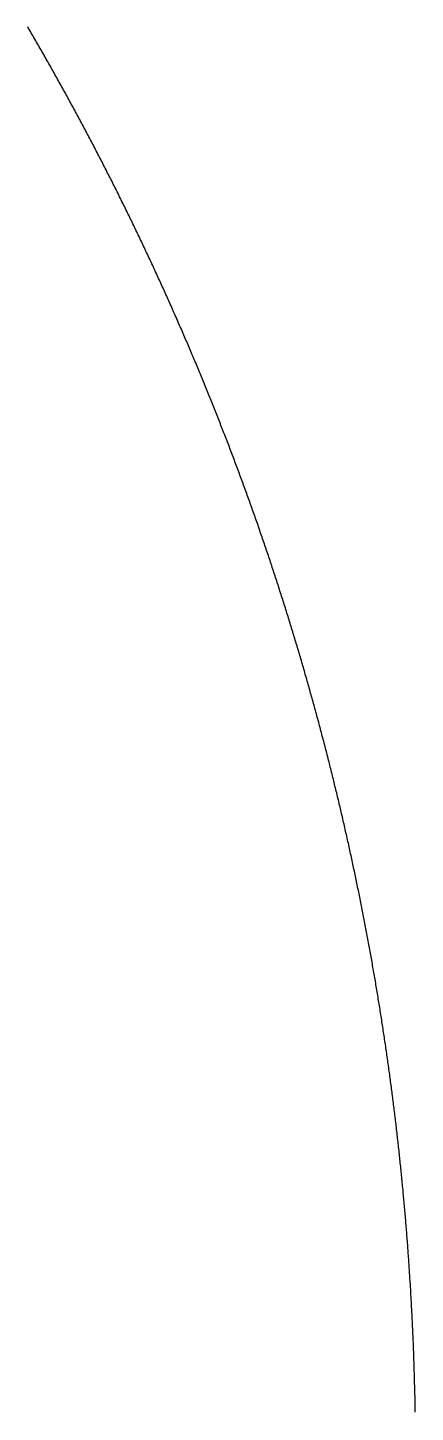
# Model space of a CAD drawing. Header units: metres. Extents: x -47.5 to 50, y -46.2 to 48.8.
# Drawn here: x 43.19 to 50.01, y 0.01 to 24.38 of the extents above; entities that cross this region are included whole.
import ezdxf

# ---------------------------------------------------------------- set-up
doc = ezdxf.new("R2010")
doc.units = ezdxf.units.M

msp = doc.modelspace()

# ---------------------------------------------------------------- linework, layer by layer
for p, q in [((43.21, 24.364, -692.82), (43.194, 24.391, -692.82)), ((43.226, 24.337, -692.82), (43.21, 24.364, -692.82)), ((43.241, 24.31, -692.82), (43.226, 24.337, -692.82)), ((43.257, 24.283, -692.82), (43.241, 24.31, -692.82)), ((43.273, 24.256, -692.82), (43.257, 24.283, -692.82)), ((43.288, 24.229, -692.82), (43.273, 24.256, -692.82)), ((43.304, 24.202, -692.82), (43.288, 24.229, -692.82)), ((43.32, 24.175, -692.82), (43.304, 24.202, -692.82)), ((43.335, 24.148, -692.82), (43.32, 24.175, -692.82)), ((43.351, 24.121, -692.82), (43.335, 24.148, -692.82)), ((43.366, 24.094, -692.82), (43.351, 24.121, -692.82)), ((43.382, 24.067, -692.82), (43.366, 24.094, -692.82)), ((43.398, 24.04, -692.82), (43.382, 24.067, -692.82)), ((43.413, 24.013, -692.82), (43.398, 24.04, -692.82)), ((43.429, 23.986, -692.82), (43.413, 24.013, -692.82)), ((43.444, 23.959, -692.82), (43.429, 23.986, -692.82)), ((43.46, 23.932, -692.82), (43.444, 23.959, -692.82)), ((43.475, 23.905, -692.82), (43.46, 23.932, -692.82)), ((43.49, 23.878, -692.82), (43.475, 23.905, -692.82)), ((43.506, 23.851, -692.82), (43.49, 23.878, -692.82)), ((43.521, 23.824, -692.82), (43.506, 23.851, -692.82)), ((43.537, 23.797, -692.82), (43.521, 23.824, -692.82)), ((43.552, 23.77, -692.82), (43.537, 23.797, -692.82)), ((43.567, 23.743, -692.82), (43.552, 23.77, -692.82)), ((43.583, 23.715, -692.82), (43.567, 23.743, -692.82)), ((43.598, 23.688, -692.82), (43.583, 23.715, -692.82)), ((43.613, 23.661, -692.82), (43.598, 23.688, -692.82)), ((43.629, 23.634, -692.82), (43.613, 23.661, -692.82)), ((43.644, 23.607, -692.82), (43.629, 23.634, -692.82)), ((43.659, 23.58, -692.82), (43.644, 23.607, -692.82)), ((43.674, 23.552, -692.82), (43.659, 23.58, -692.82)), ((43.69, 23.525, -692.82), (43.674, 23.552, -692.82)), ((43.705, 23.498, -692.82), (43.69, 23.525, -692.82)), ((43.72, 23.471, -692.82), (43.705, 23.498, -692.82)), ((43.735, 23.444, -692.82), (43.72, 23.471, -692.82)), ((43.75, 23.416, -692.82), (43.735, 23.444, -692.82)), ((43.765, 23.389, -692.82), (43.75, 23.416, -692.82)), ((43.781, 23.362, -692.82), (43.765, 23.389, -692.82)), ((43.796, 23.335, -692.82), (43.781, 23.362, -692.82)), ((43.811, 23.307, -692.82), (43.796, 23.335, -692.82)), ((43.826, 23.28, -692.82), (43.811, 23.307, -692.82)), ((43.841, 23.253, -692.82), (43.826, 23.28, -692.82)), ((43.856, 23.225, -692.82), (43.841, 23.253, -692.82)), ((43.871, 23.198, -692.82), (43.856, 23.225, -692.82)), ((43.886, 23.171, -692.82), (43.871, 23.198, -692.82)), ((43.901, 23.143, -692.82), (43.886, 23.171, -692.82)), ((43.916, 23.116, -692.82), (43.901, 23.143, -692.82)), ((43.931, 23.089, -692.82), (43.916, 23.116, -692.82)), ((43.946, 23.061, -692.82), (43.931, 23.089, -692.82)), ((43.961, 23.034, -692.82), (43.946, 23.061, -692.82)), ((43.976, 23.007, -692.82), (43.961, 23.034, -692.82)), ((43.991, 22.979, -692.82), (43.976, 23.007, -692.82)), ((44.005, 22.952, -692.82), (43.991, 22.979, -692.82)), ((44.02, 22.924, -692.82), (44.005, 22.952, -692.82)), ((44.035, 22.897, -692.82), (44.02, 22.924, -692.82)), ((44.05, 22.869, -692.82), (44.035, 22.897, -692.82)), ((44.065, 22.842, -692.82), (44.05, 22.869, -692.82)), ((44.079, 22.815, -692.82), (44.065, 22.842, -692.82)), ((44.094, 22.787, -692.82), (44.079, 22.815, -692.82)), ((44.109, 22.76, -692.82), (44.094, 22.787, -692.82)), ((44.124, 22.732, -692.82), (44.109, 22.76, -692.82)), ((44.138, 22.705, -692.82), (44.124, 22.732, -692.82)), ((44.153, 22.677, -692.82), (44.138, 22.705, -692.82)), ((44.168, 22.65, -692.82), (44.153, 22.677, -692.82)), ((44.182, 22.622, -692.82), (44.168, 22.65, -692.82)), ((44.197, 22.595, -692.82), (44.182, 22.622, -692.82)), ((44.212, 22.567, -692.82), (44.197, 22.595, -692.82)), ((44.226, 22.539, -692.82), (44.212, 22.567, -692.82)), ((44.241, 22.512, -692.82), (44.226, 22.539, -692.82)), ((44.255, 22.484, -692.82), (44.241, 22.512, -692.82)), ((44.27, 22.457, -692.82), (44.255, 22.484, -692.82)), ((44.285, 22.429, -692.82), (44.27, 22.457, -692.82)), ((44.299, 22.402, -692.82), (44.285, 22.429, -692.82)), ((44.314, 22.374, -692.82), (44.299, 22.402, -692.82)), ((44.328, 22.346, -692.82), (44.314, 22.374, -692.82)), ((44.343, 22.319, -692.82), (44.328, 22.346, -692.82)), ((44.357, 22.291, -692.82), (44.343, 22.319, -692.82)), ((44.372, 22.263, -692.82), (44.357, 22.291, -692.82)), ((44.386, 22.236, -692.82), (44.372, 22.263, -692.82)), ((44.4, 22.208, -692.82), (44.386, 22.236, -692.82)), ((44.415, 22.18, -692.82), (44.4, 22.208, -692.82)), ((44.429, 22.153, -692.82), (44.415, 22.18, -692.82)), ((44.443, 22.125, -692.82), (44.429, 22.153, -692.82)), ((44.458, 22.097, -692.82), (44.443, 22.125, -692.82)), ((44.472, 22.07, -692.82), (44.458, 22.097, -692.82)), ((44.486, 22.042, -692.82), (44.472, 22.07, -692.82)), ((44.501, 22.014, -692.82), (44.486, 22.042, -692.82)), ((44.515, 21.986, -692.82), (44.501, 22.014, -692.82)), ((44.529, 21.959, -692.82), (44.515, 21.986, -692.82)), ((44.543, 21.931, -692.82), (44.529, 21.959, -692.82)), ((44.558, 21.903, -692.82), (44.543, 21.931, -692.82)), ((44.572, 21.875, -692.82), (44.558, 21.903, -692.82)), ((44.586, 21.848, -692.82), (44.572, 21.875, -692.82)), ((44.6, 21.82, -692.82), (44.586, 21.848, -692.82)), ((44.614, 21.792, -692.82), (44.6, 21.82, -692.82)), ((44.628, 21.764, -692.82), (44.614, 21.792, -692.82)), ((44.643, 21.736, -692.82), (44.628, 21.764, -692.82)), ((44.657, 21.709, -692.82), (44.643, 21.736, -692.82)), ((44.671, 21.681, -692.82), (44.657, 21.709, -692.82)), ((44.685, 21.653, -692.82), (44.671, 21.681, -692.82)), ((44.699, 21.625, -692.82), (44.685, 21.653, -692.82)), ((44.713, 21.597, -692.82), (44.699, 21.625, -692.82)), ((44.727, 21.569, -692.82), (44.713, 21.597, -692.82)), ((44.741, 21.541, -692.82), (44.727, 21.569, -692.82)), ((44.755, 21.514, -692.82), (44.741, 21.541, -692.82)), ((44.769, 21.486, -692.82), (44.755, 21.514, -692.82)), ((44.783, 21.458, -692.82), (44.769, 21.486, -692.82)), ((44.797, 21.43, -692.82), (44.783, 21.458, -692.82)), ((44.81, 21.402, -692.82), (44.797, 21.43, -692.82)), ((44.824, 21.374, -692.82), (44.81, 21.402, -692.82)), ((44.838, 21.346, -692.82), (44.824, 21.374, -692.82)), ((44.852, 21.318, -692.82), (44.838, 21.346, -692.82)), ((44.866, 21.29, -692.82), (44.852, 21.318, -692.82)), ((44.88, 21.262, -692.82), (44.866, 21.29, -692.82)), ((44.894, 21.234, -692.82), (44.88, 21.262, -692.82)), ((44.907, 21.206, -692.82), (44.894, 21.234, -692.82)), ((44.921, 21.178, -692.82), (44.907, 21.206, -692.82)), ((44.935, 21.15, -692.82), (44.921, 21.178, -692.82)), ((44.949, 21.122, -692.82), (44.935, 21.15, -692.82)), ((44.962, 21.094, -692.82), (44.949, 21.122, -692.82)), ((44.976, 21.066, -692.82), (44.962, 21.094, -692.82)), ((44.99, 21.038, -692.82), (44.976, 21.066, -692.82)), ((45.003, 21.01, -692.82), (44.99, 21.038, -692.82)), ((45.017, 20.982, -692.82), (45.003, 21.01, -692.82)), ((45.031, 20.954, -692.82), (45.017, 20.982, -692.82)), ((45.044, 20.926, -692.82), (45.031, 20.954, -692.82)), ((45.058, 20.898, -692.82), (45.044, 20.926, -692.82)), ((45.071, 20.869, -692.82), (45.058, 20.898, -692.82)), ((45.085, 20.841, -692.82), (45.071, 20.869, -692.82)), ((45.098, 20.813, -692.82), (45.085, 20.841, -692.82)), ((45.112, 20.785, -692.82), (45.098, 20.813, -692.82)), ((45.125, 20.757, -692.82), (45.112, 20.785, -692.82)), ((45.139, 20.729, -692.82), (45.125, 20.757, -692.82)), ((45.152, 20.701, -692.82), (45.139, 20.729, -692.82)), ((45.166, 20.673, -692.82), (45.152, 20.701, -692.82)), ((45.179, 20.644, -692.82), (45.166, 20.673, -692.82)), ((45.193, 20.616, -692.82), (45.179, 20.644, -692.82)), ((45.206, 20.588, -692.82), (45.193, 20.616, -692.82)), ((45.219, 20.56, -692.82), (45.206, 20.588, -692.82)), ((45.233, 20.532, -692.82), (45.219, 20.56, -692.82)), ((45.246, 20.503, -692.82), (45.233, 20.532, -692.82)), ((45.259, 20.475, -692.82), (45.246, 20.503, -692.82)), ((45.273, 20.447, -692.82), (45.259, 20.475, -692.82)), ((45.286, 20.419, -692.82), (45.273, 20.447, -692.82)), ((45.299, 20.39, -692.82), (45.286, 20.419, -692.82)), ((45.312, 20.362, -692.82), (45.299, 20.39, -692.82)), ((45.326, 20.334, -692.82), (45.312, 20.362, -692.82)), ((45.339, 20.306, -692.82), (45.326, 20.334, -692.82)), ((45.352, 20.277, -692.82), (45.339, 20.306, -692.82)), ((45.365, 20.249, -692.82), (45.352, 20.277, -692.82)), ((45.379, 20.221, -692.82), (45.365, 20.249, -692.82)), ((45.392, 20.193, -692.82), (45.379, 20.221, -692.82)), ((45.405, 20.164, -692.82), (45.392, 20.193, -692.82)), ((45.418, 20.136, -692.82), (45.405, 20.164, -692.82)), ((45.431, 20.108, -692.82), (45.418, 20.136, -692.82)), ((45.444, 20.079, -692.82), (45.431, 20.108, -692.82)), ((45.457, 20.051, -692.82), (45.444, 20.079, -692.82)), ((45.47, 20.023, -692.82), (45.457, 20.051, -692.82)), ((45.483, 19.994, -692.82), (45.47, 20.023, -692.82)), ((45.496, 19.966, -692.82), (45.483, 19.994, -692.82)), ((45.509, 19.937, -692.82), (45.496, 19.966, -692.82)), ((45.522, 19.909, -692.82), (45.509, 19.937, -692.82)), ((45.535, 19.881, -692.82), (45.522, 19.909, -692.82)), ((45.548, 19.852, -692.82), (45.535, 19.881, -692.82)), ((45.561, 19.824, -692.82), (45.548, 19.852, -692.82)), ((45.574, 19.795, -692.82), (45.561, 19.824, -692.82)), ((45.587, 19.767, -692.82), (45.574, 19.795, -692.82)), ((45.6, 19.738, -692.82), (45.587, 19.767, -692.82)), ((45.612, 19.71, -692.82), (45.6, 19.738, -692.82)), ((45.625, 19.682, -692.82), (45.612, 19.71, -692.82)), ((45.638, 19.653, -692.82), (45.625, 19.682, -692.82)), ((45.651, 19.625, -692.82), (45.638, 19.653, -692.82)), ((45.664, 19.596, -692.82), (45.651, 19.625, -692.82)), ((45.676, 19.568, -692.82), (45.664, 19.596, -692.82)), ((45.689, 19.539, -692.82), (45.676, 19.568, -692.82)), ((45.702, 19.511, -692.82), (45.689, 19.539, -692.82)), ((45.715, 19.482, -692.82), (45.702, 19.511, -692.82)), ((45.727, 19.454, -692.82), (45.715, 19.482, -692.82)), ((45.74, 19.425, -692.82), (45.727, 19.454, -692.82)), ((45.753, 19.397, -692.82), (45.74, 19.425, -692.82)), ((45.765, 19.368, -692.82), (45.753, 19.397, -692.82)), ((45.778, 19.339, -692.82), (45.765, 19.368, -692.82)), ((45.79, 19.311, -692.82), (45.778, 19.339, -692.82)), ((45.803, 19.282, -692.82), (45.79, 19.311, -692.82)), ((45.816, 19.254, -692.82), (45.803, 19.282, -692.82)), ((45.828, 19.225, -692.82), (45.816, 19.254, -692.82)), ((45.841, 19.196, -692.82), (45.828, 19.225, -692.82)), ((45.853, 19.168, -692.82), (45.841, 19.196, -692.82)), ((45.866, 19.139, -692.82), (45.853, 19.168, -692.82)), ((45.878, 19.111, -692.82), (45.866, 19.139, -692.82)), ((45.891, 19.082, -692.82), (45.878, 19.111, -692.82)), ((45.903, 19.053, -692.82), (45.891, 19.082, -692.82)), ((45.915, 19.025, -692.82), (45.903, 19.053, -692.82)), ((45.928, 18.996, -692.82), (45.915, 19.025, -692.82)), ((45.94, 18.967, -692.82), (45.928, 18.996, -692.82)), ((45.953, 18.939, -692.82), (45.94, 18.967, -692.82)), ((45.965, 18.91, -692.82), (45.953, 18.939, -692.82)), ((45.977, 18.881, -692.82), (45.965, 18.91, -692.82)), ((45.99, 18.853, -692.82), (45.977, 18.881, -692.82)), ((46.002, 18.824, -692.82), (45.99, 18.853, -692.82)), ((46.014, 18.795, -692.82), (46.002, 18.824, -692.82)), ((46.026, 18.767, -692.82), (46.014, 18.795, -692.82)), ((46.039, 18.738, -692.82), (46.026, 18.767, -692.82)), ((46.051, 18.709, -692.82), (46.039, 18.738, -692.82)), ((46.063, 18.68, -692.82), (46.051, 18.709, -692.82)), ((46.075, 18.652, -692.82), (46.063, 18.68, -692.82)), ((46.087, 18.623, -692.82), (46.075, 18.652, -692.82)), ((46.1, 18.594, -692.82), (46.087, 18.623, -692.82)), ((46.112, 18.565, -692.82), (46.1, 18.594, -692.82)), ((46.124, 18.536, -692.82), (46.112, 18.565, -692.82)), ((46.136, 18.508, -692.82), (46.124, 18.536, -692.82)), ((46.148, 18.479, -692.82), (46.136, 18.508, -692.82)), ((46.16, 18.45, -692.82), (46.148, 18.479, -692.82)), ((46.172, 18.421, -692.82), (46.16, 18.45, -692.82)), ((46.184, 18.392, -692.82), (46.172, 18.421, -692.82)), ((46.196, 18.364, -692.82), (46.184, 18.392, -692.82)), ((46.208, 18.335, -692.82), (46.196, 18.364, -692.82)), ((46.22, 18.306, -692.82), (46.208, 18.335, -692.82)), ((46.232, 18.277, -692.82), (46.22, 18.306, -692.82)), ((46.244, 18.248, -692.82), (46.232, 18.277, -692.82)), ((46.256, 18.219, -692.82), (46.244, 18.248, -692.82)), ((46.268, 18.19, -692.82), (46.256, 18.219, -692.82)), ((46.28, 18.162, -692.82), (46.268, 18.19, -692.82)), ((46.291, 18.133, -692.82), (46.28, 18.162, -692.82)), ((46.303, 18.104, -692.82), (46.291, 18.133, -692.82)), ((46.315, 18.075, -692.82), (46.303, 18.104, -692.82)), ((46.327, 18.046, -692.82), (46.315, 18.075, -692.82)), ((46.339, 18.017, -692.82), (46.327, 18.046, -692.82)), ((46.351, 17.988, -692.82), (46.339, 18.017, -692.82)), ((46.362, 17.959, -692.82), (46.351, 17.988, -692.82)), ((46.374, 17.93, -692.82), (46.362, 17.959, -692.82)), ((46.386, 17.901, -692.82), (46.374, 17.93, -692.82)), ((46.397, 17.872, -692.82), (46.386, 17.901, -692.82)), ((46.409, 17.843, -692.82), (46.397, 17.872, -692.82)), ((46.421, 17.814, -692.82), (46.409, 17.843, -692.82)), ((46.432, 17.785, -692.82), (46.421, 17.814, -692.82)), ((46.444, 17.756, -692.82), (46.432, 17.785, -692.82)), ((46.456, 17.727, -692.82), (46.444, 17.756, -692.82)), ((46.467, 17.698, -692.82), (46.456, 17.727, -692.82)), ((46.479, 17.669, -692.82), (46.467, 17.698, -692.82)), ((46.49, 17.64, -692.82), (46.479, 17.669, -692.82)), ((46.502, 17.611, -692.82), (46.49, 17.64, -692.82)), ((46.513, 17.582, -692.82), (46.502, 17.611, -692.82)), ((46.525, 17.553, -692.82), (46.513, 17.582, -692.82)), ((46.536, 17.524, -692.82), (46.525, 17.553, -692.82)), ((46.548, 17.495, -692.82), (46.536, 17.524, -692.82)), ((46.559, 17.466, -692.82), (46.548, 17.495, -692.82)), ((46.571, 17.437, -692.82), (46.559, 17.466, -692.82)), ((46.582, 17.408, -692.82), (46.571, 17.437, -692.82)), ((46.593, 17.379, -692.82), (46.582, 17.408, -692.82)), ((46.605, 17.35, -692.82), (46.593, 17.379, -692.82)), ((46.616, 17.321, -692.82), (46.605, 17.35, -692.82)), ((46.628, 17.291, -692.82), (46.616, 17.321, -692.82)), ((46.639, 17.262, -692.82), (46.628, 17.291, -692.82)), ((46.65, 17.233, -692.82), (46.639, 17.262, -692.82)), ((46.661, 17.204, -692.82), (46.65, 17.233, -692.82)), ((46.673, 17.175, -692.82), (46.661, 17.204, -692.82)), ((46.684, 17.146, -692.82), (46.673, 17.175, -692.82)), ((46.695, 17.117, -692.82), (46.684, 17.146, -692.82)), ((46.706, 17.087, -692.82), (46.695, 17.117, -692.82)), ((46.718, 17.058, -692.82), (46.706, 17.087, -692.82)), ((46.729, 17.029, -692.82), (46.718, 17.058, -692.82)), ((46.74, 17, -692.82), (46.729, 17.029, -692.82)), ((46.751, 16.971, -692.82), (46.74, 17, -692.82)), ((46.762, 16.941, -692.82), (46.751, 16.971, -692.82)), ((46.773, 16.912, -692.82), (46.762, 16.941, -692.82)), ((46.784, 16.883, -692.82), (46.773, 16.912, -692.82)), ((46.795, 16.854, -692.82), (46.784, 16.883, -692.82)), ((46.806, 16.825, -692.82), (46.795, 16.854, -692.82)), ((46.817, 16.795, -692.82), (46.806, 16.825, -692.82)), ((46.828, 16.766, -692.82), (46.817, 16.795, -692.82)), ((46.839, 16.737, -692.82), (46.828, 16.766, -692.82)), ((46.85, 16.708, -692.82), (46.839, 16.737, -692.82)), ((46.861, 16.678, -692.82), (46.85, 16.708, -692.82)), ((46.872, 16.649, -692.82), (46.861, 16.678, -692.82)), ((46.883, 16.62, -692.82), (46.872, 16.649, -692.82)), ((46.894, 16.591, -692.82), (46.883, 16.62, -692.82)), ((46.905, 16.561, -692.82), (46.894, 16.591, -692.82)), ((46.916, 16.532, -692.82), (46.905, 16.561, -692.82)), ((46.927, 16.503, -692.82), (46.916, 16.532, -692.82)), ((46.938, 16.473, -692.82), (46.927, 16.503, -692.82)), ((46.948, 16.444, -692.82), (46.938, 16.473, -692.82)), ((46.959, 16.415, -692.82), (46.948, 16.444, -692.82)), ((46.97, 16.385, -692.82), (46.959, 16.415, -692.82)), ((46.981, 16.356, -692.82), (46.97, 16.385, -692.82)), ((46.991, 16.327, -692.82), (46.981, 16.356, -692.82)), ((47.002, 16.297, -692.82), (46.991, 16.327, -692.82)), ((47.013, 16.268, -692.82), (47.002, 16.297, -692.82)), ((47.023, 16.238, -692.82), (47.013, 16.268, -692.82)), ((47.034, 16.209, -692.82), (47.023, 16.238, -692.82)), ((47.045, 16.18, -692.82), (47.034, 16.209, -692.82)), ((47.055, 16.15, -692.82), (47.045, 16.18, -692.82)), ((47.066, 16.121, -692.82), (47.055, 16.15, -692.82)), ((47.077, 16.092, -692.82), (47.066, 16.121, -692.82)), ((47.087, 16.062, -692.82), (47.077, 16.092, -692.82)), ((47.098, 16.033, -692.82), (47.087, 16.062, -692.82)), ((47.108, 16.003, -692.82), (47.098, 16.033, -692.82)), ((47.119, 15.974, -692.82), (47.108, 16.003, -692.82)), ((47.129, 15.944, -692.82), (47.119, 15.974, -692.82)), ((47.14, 15.915, -692.82), (47.129, 15.944, -692.82)), ((47.15, 15.885, -692.82), (47.14, 15.915, -692.82)), ((47.161, 15.856, -692.82), (47.15, 15.885, -692.82)), ((47.171, 15.827, -692.82), (47.161, 15.856, -692.82)), ((47.182, 15.797, -692.82), (47.171, 15.827, -692.82)), ((47.192, 15.768, -692.82), (47.182, 15.797, -692.82)), ((47.202, 15.738, -692.82), (47.192, 15.768, -692.82)), ((47.213, 15.709, -692.82), (47.202, 15.738, -692.82)), ((47.223, 15.679, -692.82), (47.213, 15.709, -692.82)), ((47.233, 15.65, -692.82), (47.223, 15.679, -692.82)), ((47.244, 15.62, -692.82), (47.233, 15.65, -692.82)), ((47.254, 15.591, -692.82), (47.244, 15.62, -692.82)), ((47.264, 15.561, -692.82), (47.254, 15.591, -692.82)), ((47.274, 15.531, -692.82), (47.264, 15.561, -692.82)), ((47.284, 15.502, -692.82), (47.274, 15.531, -692.82)), ((47.295, 15.472, -692.82), (47.284, 15.502, -692.82)), ((47.305, 15.443, -692.82), (47.295, 15.472, -692.82)), ((47.315, 15.413, -692.82), (47.305, 15.443, -692.82)), ((47.325, 15.384, -692.82), (47.315, 15.413, -692.82)), ((47.335, 15.354, -692.82), (47.325, 15.384, -692.82)), ((47.345, 15.325, -692.82), (47.335, 15.354, -692.82)), ((47.356, 15.295, -692.82), (47.345, 15.325, -692.82)), ((47.366, 15.265, -692.82), (47.356, 15.295, -692.82)), ((47.376, 15.236, -692.82), (47.366, 15.265, -692.82)), ((47.386, 15.206, -692.82), (47.376, 15.236, -692.82)), ((47.396, 15.177, -692.82), (47.386, 15.206, -692.82)), ((47.406, 15.147, -692.82), (47.396, 15.177, -692.82)), ((47.416, 15.117, -692.82), (47.406, 15.147, -692.82)), ((47.426, 15.088, -692.82), (47.416, 15.117, -692.82)), ((47.436, 15.058, -692.82), (47.426, 15.088, -692.82)), ((47.445, 15.028, -692.82), (47.436, 15.058, -692.82)), ((47.455, 14.999, -692.82), (47.445, 15.028, -692.82)), ((47.465, 14.969, -692.82), (47.455, 14.999, -692.82)), ((47.475, 14.939, -692.82), (47.465, 14.969, -692.82)), ((47.485, 14.91, -692.82), (47.475, 14.939, -692.82)), ((47.495, 14.88, -692.82), (47.485, 14.91, -692.82)), ((47.505, 14.85, -692.82), (47.495, 14.88, -692.82)), ((47.514, 14.821, -692.82), (47.505, 14.85, -692.82)), ((47.524, 14.791, -692.82), (47.514, 14.821, -692.82)), ((47.534, 14.761, -692.82), (47.524, 14.791, -692.82)), ((47.544, 14.731, -692.82), (47.534, 14.761, -692.82)), ((47.553, 14.702, -692.82), (47.544, 14.731, -692.82)), ((47.563, 14.672, -692.82), (47.553, 14.702, -692.82)), ((47.573, 14.642, -692.82), (47.563, 14.672, -692.82)), ((47.582, 14.613, -692.82), (47.573, 14.642, -692.82)), ((47.592, 14.583, -692.82), (47.582, 14.613, -692.82)), ((47.602, 14.553, -692.82), (47.592, 14.583, -692.82)), ((47.611, 14.523, -692.82), (47.602, 14.553, -692.82)), ((47.621, 14.493, -692.82), (47.611, 14.523, -692.82)), ((47.63, 14.464, -692.82), (47.621, 14.493, -692.82)), ((47.64, 14.434, -692.82), (47.63, 14.464, -692.82)), ((47.65, 14.404, -692.82), (47.64, 14.434, -692.82)), ((47.659, 14.374, -692.82), (47.65, 14.404, -692.82)), ((47.669, 14.345, -692.82), (47.659, 14.374, -692.82)), ((47.678, 14.315, -692.82), (47.669, 14.345, -692.82)), ((47.687, 14.285, -692.82), (47.678, 14.315, -692.82)), ((47.697, 14.255, -692.82), (47.687, 14.285, -692.82)), ((47.706, 14.225, -692.82), (47.697, 14.255, -692.82)), ((47.716, 14.195, -692.82), (47.706, 14.225, -692.82)), ((47.725, 14.166, -692.82), (47.716, 14.195, -692.82)), ((47.734, 14.136, -692.82), (47.725, 14.166, -692.82)), ((47.744, 14.106, -692.82), (47.734, 14.136, -692.82)), ((47.753, 14.076, -692.82), (47.744, 14.106, -692.82)), ((47.762, 14.046, -692.82), (47.753, 14.076, -692.82)), ((47.772, 14.016, -692.82), (47.762, 14.046, -692.82)), ((47.781, 13.987, -692.82), (47.772, 14.016, -692.82)), ((47.79, 13.957, -692.82), (47.781, 13.987, -692.82)), ((47.799, 13.927, -692.82), (47.79, 13.957, -692.82)), ((47.809, 13.897, -692.82), (47.799, 13.927, -692.82)), ((47.818, 13.867, -692.82), (47.809, 13.897, -692.82)), ((47.827, 13.837, -692.82), (47.818, 13.867, -692.82)), ((47.836, 13.807, -692.82), (47.827, 13.837, -692.82)), ((47.845, 13.777, -692.82), (47.836, 13.807, -692.82)), ((47.855, 13.747, -692.82), (47.845, 13.777, -692.82)), ((47.864, 13.717, -692.82), (47.855, 13.747, -692.82)), ((47.873, 13.687, -692.82), (47.864, 13.717, -692.82)), ((47.882, 13.657, -692.82), (47.873, 13.687, -692.82)), ((47.891, 13.628, -692.82), (47.882, 13.657, -692.82)), ((47.9, 13.598, -692.82), (47.891, 13.628, -692.82)), ((47.909, 13.568, -692.82), (47.9, 13.598, -692.82)), ((47.918, 13.538, -692.82), (47.909, 13.568, -692.82)), ((47.927, 13.508, -692.82), (47.918, 13.538, -692.82)), ((47.936, 13.478, -692.82), (47.927, 13.508, -692.82)), ((47.945, 13.448, -692.82), (47.936, 13.478, -692.82)), ((47.954, 13.418, -692.82), (47.945, 13.448, -692.82)), ((47.963, 13.388, -692.82), (47.954, 13.418, -692.82)), ((47.971, 13.358, -692.82), (47.963, 13.388, -692.82)), ((47.98, 13.328, -692.82), (47.971, 13.358, -692.82)), ((47.989, 13.298, -692.82), (47.98, 13.328, -692.82)), ((47.998, 13.268, -692.82), (47.989, 13.298, -692.82)), ((48.007, 13.238, -692.82), (47.998, 13.268, -692.82)), ((48.015, 13.208, -692.82), (48.007, 13.238, -692.82)), ((48.024, 13.178, -692.82), (48.015, 13.208, -692.82)), ((48.033, 13.148, -692.82), (48.024, 13.178, -692.82)), ((48.042, 13.118, -692.82), (48.033, 13.148, -692.82)), ((48.05, 13.088, -692.82), (48.042, 13.118, -692.82)), ((48.059, 13.057, -692.82), (48.05, 13.088, -692.82)), ((48.068, 13.027, -692.82), (48.059, 13.057, -692.82)), ((48.076, 12.997, -692.82), (48.068, 13.027, -692.82)), ((48.085, 12.967, -692.82), (48.076, 12.997, -692.82)), ((48.094, 12.937, -692.82), (48.085, 12.967, -692.82)), ((48.102, 12.907, -692.82), (48.094, 12.937, -692.82)), ((48.111, 12.877, -692.82), (48.102, 12.907, -692.82)), ((48.119, 12.847, -692.82), (48.111, 12.877, -692.82)), ((48.128, 12.817, -692.82), (48.119, 12.847, -692.82)), ((48.136, 12.787, -692.82), (48.128, 12.817, -692.82)), ((48.145, 12.757, -692.82), (48.136, 12.787, -692.82)), ((48.153, 12.726, -692.82), (48.145, 12.757, -692.82)), ((48.162, 12.696, -692.82), (48.153, 12.726, -692.82)), ((48.17, 12.666, -692.82), (48.162, 12.696, -692.82)), ((48.179, 12.636, -692.82), (48.17, 12.666, -692.82)), ((48.187, 12.606, -692.82), (48.179, 12.636, -692.82)), ((48.196, 12.576, -692.82), (48.187, 12.606, -692.82)), ((48.204, 12.546, -692.82), (48.196, 12.576, -692.82)), ((48.212, 12.515, -692.82), (48.204, 12.546, -692.82)), ((48.221, 12.485, -692.82), (48.212, 12.515, -692.82)), ((48.229, 12.455, -692.82), (48.221, 12.485, -692.82)), ((48.237, 12.425, -692.82), (48.229, 12.455, -692.82)), ((48.246, 12.395, -692.82), (48.237, 12.425, -692.82)), ((48.254, 12.365, -692.82), (48.246, 12.395, -692.82)), ((48.262, 12.334, -692.82), (48.254, 12.365, -692.82)), ((48.27, 12.304, -692.82), (48.262, 12.334, -692.82)), ((48.278, 12.274, -692.82), (48.27, 12.304, -692.82)), ((48.287, 12.244, -692.82), (48.278, 12.274, -692.82)), ((48.295, 12.214, -692.82), (48.287, 12.244, -692.82)), ((48.303, 12.183, -692.82), (48.295, 12.214, -692.82)), ((48.311, 12.153, -692.82), (48.303, 12.183, -692.82)), ((48.319, 12.123, -692.82), (48.311, 12.153, -692.82)), ((48.327, 12.093, -692.82), (48.319, 12.123, -692.82)), ((48.335, 12.062, -692.82), (48.327, 12.093, -692.82)), ((48.343, 12.032, -692.82), (48.335, 12.062, -692.82)), ((48.351, 12.002, -692.82), (48.343, 12.032, -692.82)), ((48.359, 11.972, -692.82), (48.351, 12.002, -692.82)), ((48.367, 11.941, -692.82), (48.359, 11.972, -692.82)), ((48.375, 11.911, -692.82), (48.367, 11.941, -692.82)), ((48.383, 11.881, -692.82), (48.375, 11.911, -692.82)), ((48.391, 11.851, -692.82), (48.383, 11.881, -692.82)), ((48.399, 11.82, -692.82), (48.391, 11.851, -692.82)), ((48.407, 11.79, -692.82), (48.399, 11.82, -692.82)), ((48.415, 11.76, -692.82), (48.407, 11.79, -692.82)), ((48.423, 11.729, -692.82), (48.415, 11.76, -692.82)), ((48.431, 11.699, -692.82), (48.423, 11.729, -692.82)), ((48.438, 11.669, -692.82), (48.431, 11.699, -692.82)), ((48.446, 11.639, -692.82), (48.438, 11.669, -692.82)), ((48.454, 11.608, -692.82), (48.446, 11.639, -692.82)), ((48.462, 11.578, -692.82), (48.454, 11.608, -692.82)), ((48.47, 11.548, -692.82), (48.462, 11.578, -692.82)), ((48.477, 11.517, -692.82), (48.47, 11.548, -692.82)), ((48.485, 11.487, -692.82), (48.477, 11.517, -692.82)), ((48.493, 11.457, -692.82), (48.485, 11.487, -692.82)), ((48.5, 11.426, -692.82), (48.493, 11.457, -692.82)), ((48.508, 11.396, -692.82), (48.5, 11.426, -692.82)), ((48.516, 11.365, -692.82), (48.508, 11.396, -692.82)), ((48.523, 11.335, -692.82), (48.516, 11.365, -692.82)), ((48.531, 11.305, -692.82), (48.523, 11.335, -692.82)), ((48.538, 11.274, -692.82), (48.531, 11.305, -692.82)), ((48.546, 11.244, -692.82), (48.538, 11.274, -692.82)), ((48.554, 11.214, -692.82), (48.546, 11.244, -692.82)), ((48.561, 11.183, -692.82), (48.554, 11.214, -692.82)), ((48.569, 11.153, -692.82), (48.561, 11.183, -692.82)), ((48.576, 11.122, -692.82), (48.569, 11.153, -692.82)), ((48.583, 11.092, -692.82), (48.576, 11.122, -692.82)), ((48.591, 11.062, -692.82), (48.583, 11.092, -692.82)), ((48.598, 11.031, -692.82), (48.591, 11.062, -692.82)), ((48.606, 11.001, -692.82), (48.598, 11.031, -692.82)), ((48.613, 10.97, -692.82), (48.606, 11.001, -692.82)), ((48.62, 10.94, -692.82), (48.613, 10.97, -692.82)), ((48.628, 10.909, -692.82), (48.62, 10.94, -692.82)), ((48.635, 10.879, -692.82), (48.628, 10.909, -692.82)), ((48.642, 10.849, -692.82), (48.635, 10.879, -692.82)), ((48.65, 10.818, -692.82), (48.642, 10.849, -692.82)), ((48.657, 10.788, -692.82), (48.65, 10.818, -692.82)), ((48.664, 10.757, -692.82), (48.657, 10.788, -692.82)), ((48.671, 10.727, -692.82), (48.664, 10.757, -692.82)), ((48.679, 10.696, -692.82), (48.671, 10.727, -692.82)), ((48.686, 10.666, -692.82), (48.679, 10.696, -692.82)), ((48.693, 10.635, -692.82), (48.686, 10.666, -692.82)), ((48.7, 10.605, -692.82), (48.693, 10.635, -692.82)), ((48.707, 10.574, -692.82), (48.7, 10.605, -692.82)), ((48.714, 10.544, -692.82), (48.707, 10.574, -692.82)), ((48.722, 10.513, -692.82), (48.714, 10.544, -692.82)), ((48.729, 10.483, -692.82), (48.722, 10.513, -692.82)), ((48.736, 10.452, -692.82), (48.729, 10.483, -692.82)), ((48.743, 10.422, -692.82), (48.736, 10.452, -692.82)), ((48.75, 10.391, -692.82), (48.743, 10.422, -692.82)), ((48.757, 10.361, -692.82), (48.75, 10.391, -692.82)), ((48.764, 10.33, -692.82), (48.757, 10.361, -692.82)), ((48.771, 10.3, -692.82), (48.764, 10.33, -692.82)), ((48.778, 10.269, -692.82), (48.771, 10.3, -692.82)), ((48.785, 10.239, -692.82), (48.778, 10.269, -692.82)), ((48.791, 10.208, -692.82), (48.785, 10.239, -692.82)), ((48.798, 10.178, -692.82), (48.791, 10.208, -692.82)), ((48.805, 10.147, -692.82), (48.798, 10.178, -692.82)), ((48.812, 10.116, -692.82), (48.805, 10.147, -692.82)), ((48.819, 10.086, -692.82), (48.812, 10.116, -692.82)), ((48.826, 10.055, -692.82), (48.819, 10.086, -692.82)), ((48.833, 10.025, -692.82), (48.826, 10.055, -692.82)), ((48.839, 9.994, -692.82), (48.833, 10.025, -692.82)), ((48.846, 9.964, -692.82), (48.839, 9.994, -692.82)), ((48.853, 9.933, -692.82), (48.846, 9.964, -692.82)), ((48.859, 9.902, -692.82), (48.853, 9.933, -692.82)), ((48.866, 9.872, -692.82), (48.859, 9.902, -692.82)), ((48.873, 9.841, -692.82), (48.866, 9.872, -692.82)), ((48.88, 9.811, -692.82), (48.873, 9.841, -692.82)), ((48.886, 9.78, -692.82), (48.88, 9.811, -692.82)), ((48.893, 9.749, -692.82), (48.886, 9.78, -692.82)), ((48.899, 9.719, -692.82), (48.893, 9.749, -692.82)), ((48.906, 9.688, -692.82), (48.899, 9.719, -692.82)), ((48.913, 9.657, -692.82), (48.906, 9.688, -692.82)), ((48.919, 9.627, -692.82), (48.913, 9.657, -692.82)), ((48.926, 9.596, -692.82), (48.919, 9.627, -692.82)), ((48.932, 9.566, -692.82), (48.926, 9.596, -692.82)), ((48.939, 9.535, -692.82), (48.932, 9.566, -692.82)), ((48.945, 9.504, -692.82), (48.939, 9.535, -692.82)), ((48.952, 9.474, -692.82), (48.945, 9.504, -692.82)), ((48.958, 9.443, -692.82), (48.952, 9.474, -692.82)), ((48.964, 9.412, -692.82), (48.958, 9.443, -692.82)), ((48.971, 9.382, -692.82), (48.964, 9.412, -692.82)), ((48.977, 9.351, -692.82), (48.971, 9.382, -692.82)), ((48.983, 9.32, -692.82), (48.977, 9.351, -692.82)), ((48.99, 9.29, -692.82), (48.983, 9.32, -692.82)), ((48.996, 9.259, -692.82), (48.99, 9.29, -692.82)), ((49.002, 9.228, -692.82), (48.996, 9.259, -692.82)), ((49.009, 9.198, -692.82), (49.002, 9.228, -692.82)), ((49.015, 9.167, -692.82), (49.009, 9.198, -692.82)), ((49.021, 9.136, -692.82), (49.015, 9.167, -692.82)), ((49.027, 9.105, -692.82), (49.021, 9.136, -692.82)), ((49.034, 9.075, -692.82), (49.027, 9.105, -692.82)), ((49.04, 9.044, -692.82), (49.034, 9.075, -692.82)), ((49.046, 9.013, -692.82), (49.04, 9.044, -692.82)), ((49.052, 8.983, -692.82), (49.046, 9.013, -692.82)), ((49.058, 8.952, -692.82), (49.052, 8.983, -692.82)), ((49.064, 8.921, -692.82), (49.058, 8.952, -692.82)), ((49.07, 8.89, -692.82), (49.064, 8.921, -692.82)), ((49.076, 8.86, -692.82), (49.07, 8.89, -692.82)), ((49.082, 8.829, -692.82), (49.076, 8.86, -692.82)), ((49.088, 8.798, -692.82), (49.082, 8.829, -692.82)), ((49.094, 8.767, -692.82), (49.088, 8.798, -692.82)), ((49.1, 8.737, -692.82), (49.094, 8.767, -692.82)), ((49.106, 8.706, -692.82), (49.1, 8.737, -692.82)), ((49.112, 8.675, -692.82), (49.106, 8.706, -692.82)), ((49.118, 8.644, -692.82), (49.112, 8.675, -692.82)), ((49.124, 8.614, -692.82), (49.118, 8.644, -692.82)), ((49.13, 8.583, -692.82), (49.124, 8.614, -692.82)), ((49.136, 8.552, -692.82), (49.13, 8.583, -692.82)), ((49.142, 8.521, -692.82), (49.136, 8.552, -692.82)), ((49.148, 8.49, -692.82), (49.142, 8.521, -692.82)), ((49.153, 8.46, -692.82), (49.148, 8.49, -692.82)), ((49.159, 8.429, -692.82), (49.153, 8.46, -692.82)), ((49.165, 8.398, -692.82), (49.159, 8.429, -692.82)), ((49.171, 8.367, -692.82), (49.165, 8.398, -692.82)), ((49.177, 8.336, -692.82), (49.171, 8.367, -692.82)), ((49.182, 8.306, -692.82), (49.177, 8.336, -692.82)), ((49.188, 8.275, -692.82), (49.182, 8.306, -692.82)), ((49.194, 8.244, -692.82), (49.188, 8.275, -692.82)), ((49.199, 8.213, -692.82), (49.194, 8.244, -692.82)), ((49.205, 8.182, -692.82), (49.199, 8.213, -692.82)), ((49.211, 8.152, -692.82), (49.205, 8.182, -692.82)), ((49.216, 8.121, -692.82), (49.211, 8.152, -692.82)), ((49.222, 8.09, -692.82), (49.216, 8.121, -692.82)), ((49.227, 8.059, -692.82), (49.222, 8.09, -692.82)), ((49.233, 8.028, -692.82), (49.227, 8.059, -692.82)), ((49.238, 7.997, -692.82), (49.233, 8.028, -692.82)), ((49.244, 7.966, -692.82), (49.238, 7.997, -692.82)), ((49.249, 7.936, -692.82), (49.244, 7.966, -692.82)), ((49.255, 7.905, -692.82), (49.249, 7.936, -692.82)), ((49.26, 7.874, -692.82), (49.255, 7.905, -692.82)), ((49.266, 7.843, -692.82), (49.26, 7.874, -692.82)), ((49.271, 7.812, -692.82), (49.266, 7.843, -692.82)), ((49.276, 7.781, -692.82), (49.271, 7.812, -692.82)), ((49.282, 7.75, -692.82), (49.276, 7.781, -692.82)), ((49.287, 7.72, -692.82), (49.282, 7.75, -692.82)), ((49.292, 7.689, -692.82), (49.287, 7.72, -692.82)), ((49.298, 7.658, -692.82), (49.292, 7.689, -692.82)), ((49.303, 7.627, -692.82), (49.298, 7.658, -692.82)), ((49.308, 7.596, -692.82), (49.303, 7.627, -692.82)), ((49.314, 7.565, -692.82), (49.308, 7.596, -692.82)), ((49.319, 7.534, -692.82), (49.314, 7.565, -692.82)), ((49.324, 7.503, -692.82), (49.319, 7.534, -692.82)), ((49.329, 7.472, -692.82), (49.324, 7.503, -692.82)), ((49.334, 7.441, -692.82), (49.329, 7.472, -692.82)), ((49.34, 7.411, -692.82), (49.334, 7.441, -692.82)), ((49.345, 7.38, -692.82), (49.34, 7.411, -692.82)), ((49.35, 7.349, -692.82), (49.345, 7.38, -692.82)), ((49.355, 7.318, -692.82), (49.35, 7.349, -692.82)), ((49.36, 7.287, -692.82), (49.355, 7.318, -692.82)), ((49.365, 7.256, -692.82), (49.36, 7.287, -692.82)), ((49.37, 7.225, -692.82), (49.365, 7.256, -692.82)), ((49.375, 7.194, -692.82), (49.37, 7.225, -692.82)), ((49.38, 7.163, -692.82), (49.375, 7.194, -692.82)), ((49.385, 7.132, -692.82), (49.38, 7.163, -692.82)), ((49.39, 7.101, -692.82), (49.385, 7.132, -692.82)), ((49.395, 7.07, -692.82), (49.39, 7.101, -692.82)), ((49.4, 7.039, -692.82), (49.395, 7.07, -692.82)), ((49.405, 7.008, -692.82), (49.4, 7.039, -692.82)), ((49.41, 6.977, -692.82), (49.405, 7.008, -692.82)), ((49.415, 6.946, -692.82), (49.41, 6.977, -692.82)), ((49.419, 6.915, -692.82), (49.415, 6.946, -692.82)), ((49.424, 6.884, -692.82), (49.419, 6.915, -692.82)), ((49.429, 6.853, -692.82), (49.424, 6.884, -692.82)), ((49.434, 6.822, -692.82), (49.429, 6.853, -692.82)), ((49.439, 6.791, -692.82), (49.434, 6.822, -692.82)), ((49.443, 6.76, -692.82), (49.439, 6.791, -692.82)), ((49.448, 6.729, -692.82), (49.443, 6.76, -692.82)), ((49.453, 6.698, -692.82), (49.448, 6.729, -692.82)), ((49.457, 6.667, -692.82), (49.453, 6.698, -692.82)), ((49.462, 6.636, -692.82), (49.457, 6.667, -692.82)), ((49.467, 6.605, -692.82), (49.462, 6.636, -692.82)), ((49.471, 6.574, -692.82), (49.467, 6.605, -692.82)), ((49.476, 6.543, -692.82), (49.471, 6.574, -692.82)), ((49.481, 6.512, -692.82), (49.476, 6.543, -692.82)), ((49.485, 6.481, -692.82), (49.481, 6.512, -692.82)), ((49.49, 6.45, -692.82), (49.485, 6.481, -692.82)), ((49.494, 6.419, -692.82), (49.49, 6.45, -692.82)), ((49.499, 6.388, -692.82), (49.494, 6.419, -692.82)), ((49.503, 6.357, -692.82), (49.499, 6.388, -692.82)), ((49.508, 6.326, -692.82), (49.503, 6.357, -692.82)), ((49.512, 6.295, -692.82), (49.508, 6.326, -692.82)), ((49.517, 6.264, -692.82), (49.512, 6.295, -692.82)), ((49.521, 6.233, -692.82), (49.517, 6.264, -692.82)), ((49.525, 6.202, -692.82), (49.521, 6.233, -692.82)), ((49.53, 6.171, -692.82), (49.525, 6.202, -692.82)), ((49.534, 6.14, -692.82), (49.53, 6.171, -692.82)), ((49.538, 6.109, -692.82), (49.534, 6.14, -692.82)), ((49.543, 6.078, -692.82), (49.538, 6.109, -692.82)), ((49.547, 6.047, -692.82), (49.543, 6.078, -692.82)), ((49.551, 6.016, -692.82), (49.547, 6.047, -692.82)), ((49.556, 5.985, -692.82), (49.551, 6.016, -692.82)), ((49.56, 5.954, -692.82), (49.556, 5.985, -692.82)), ((49.564, 5.922, -692.82), (49.56, 5.954, -692.82)), ((49.568, 5.891, -692.82), (49.564, 5.922, -692.82)), ((49.572, 5.86, -692.82), (49.568, 5.891, -692.82)), ((49.577, 5.829, -692.82), (49.572, 5.86, -692.82)), ((49.581, 5.798, -692.82), (49.577, 5.829, -692.82)), ((49.585, 5.767, -692.82), (49.581, 5.798, -692.82)), ((49.589, 5.736, -692.82), (49.585, 5.767, -692.82)), ((49.593, 5.705, -692.82), (49.589, 5.736, -692.82)), ((49.597, 5.674, -692.82), (49.593, 5.705, -692.82)), ((49.601, 5.643, -692.82), (49.597, 5.674, -692.82)), ((49.605, 5.612, -692.82), (49.601, 5.643, -692.82)), ((49.609, 5.58, -692.82), (49.605, 5.612, -692.82)), ((49.613, 5.549, -692.82), (49.609, 5.58, -692.82)), ((49.617, 5.518, -692.82), (49.613, 5.549, -692.82)), ((49.621, 5.487, -692.82), (49.617, 5.518, -692.82)), ((49.625, 5.456, -692.82), (49.621, 5.487, -692.82)), ((49.629, 5.425, -692.82), (49.625, 5.456, -692.82)), ((49.633, 5.394, -692.82), (49.629, 5.425, -692.82)), ((49.637, 5.363, -692.82), (49.633, 5.394, -692.82)), ((49.641, 5.332, -692.82), (49.637, 5.363, -692.82)), ((49.644, 5.3, -692.82), (49.641, 5.332, -692.82)), ((49.648, 5.269, -692.82), (49.644, 5.3, -692.82)), ((49.652, 5.238, -692.82), (49.648, 5.269, -692.82)), ((49.656, 5.207, -692.82), (49.652, 5.238, -692.82)), ((49.66, 5.176, -692.82), (49.656, 5.207, -692.82)), ((49.663, 5.145, -692.82), (49.66, 5.176, -692.82)), ((49.667, 5.114, -692.82), (49.663, 5.145, -692.82)), ((49.671, 5.082, -692.82), (49.667, 5.114, -692.82)), ((49.674, 5.051, -692.82), (49.671, 5.082, -692.82)), ((49.678, 5.02, -692.82), (49.674, 5.051, -692.82)), ((49.682, 4.989, -692.82), (49.678, 5.02, -692.82)), ((49.685, 4.958, -692.82), (49.682, 4.989, -692.82)), ((49.689, 4.927, -692.82), (49.685, 4.958, -692.82)), ((49.692, 4.895, -692.82), (49.689, 4.927, -692.82)), ((49.696, 4.864, -692.82), (49.692, 4.895, -692.82)), ((49.7, 4.833, -692.82), (49.696, 4.864, -692.82)), ((49.703, 4.802, -692.82), (49.7, 4.833, -692.82)), ((49.707, 4.771, -692.82), (49.703, 4.802, -692.82)), ((49.71, 4.74, -692.82), (49.707, 4.771, -692.82)), ((49.713, 4.708, -692.82), (49.71, 4.74, -692.82)), ((49.717, 4.677, -692.82), (49.713, 4.708, -692.82)), ((49.72, 4.646, -692.82), (49.717, 4.677, -692.82)), ((49.724, 4.615, -692.82), (49.72, 4.646, -692.82)), ((49.727, 4.584, -692.82), (49.724, 4.615, -692.82)), ((49.73, 4.552, -692.82), (49.727, 4.584, -692.82)), ((49.734, 4.521, -692.82), (49.73, 4.552, -692.82)), ((49.737, 4.49, -692.82), (49.734, 4.521, -692.82)), ((49.74, 4.459, -692.82), (49.737, 4.49, -692.82)), ((49.744, 4.428, -692.82), (49.74, 4.459, -692.82)), ((49.747, 4.396, -692.82), (49.744, 4.428, -692.82)), ((49.75, 4.365, -692.82), (49.747, 4.396, -692.82)), ((49.753, 4.334, -692.82), (49.75, 4.365, -692.82)), ((49.757, 4.303, -692.82), (49.753, 4.334, -692.82)), ((49.76, 4.272, -692.82), (49.757, 4.303, -692.82)), ((49.763, 4.24, -692.82), (49.76, 4.272, -692.82)), ((49.766, 4.209, -692.82), (49.763, 4.24, -692.82)), ((49.769, 4.178, -692.82), (49.766, 4.209, -692.82)), ((49.772, 4.147, -692.82), (49.769, 4.178, -692.82)), ((49.776, 4.115, -692.82), (49.772, 4.147, -692.82)), ((49.779, 4.084, -692.82), (49.776, 4.115, -692.82)), ((49.782, 4.053, -692.82), (49.779, 4.084, -692.82)), ((49.785, 4.022, -692.82), (49.782, 4.053, -692.82)), ((49.788, 3.991, -692.82), (49.785, 4.022, -692.82)), ((49.791, 3.959, -692.82), (49.788, 3.991, -692.82)), ((49.794, 3.928, -692.82), (49.791, 3.959, -692.82)), ((49.797, 3.897, -692.82), (49.794, 3.928, -692.82)), ((49.799, 3.866, -692.82), (49.797, 3.897, -692.82)), ((49.802, 3.834, -692.82), (49.799, 3.866, -692.82)), ((49.805, 3.803, -692.82), (49.802, 3.834, -692.82)), ((49.808, 3.772, -692.82), (49.805, 3.803, -692.82)), ((49.811, 3.741, -692.82), (49.808, 3.772, -692.82)), ((49.814, 3.709, -692.82), (49.811, 3.741, -692.82)), ((49.817, 3.678, -692.82), (49.814, 3.709, -692.82)), ((49.819, 3.647, -692.82), (49.817, 3.678, -692.82)), ((49.822, 3.616, -692.82), (49.819, 3.647, -692.82)), ((49.825, 3.584, -692.82), (49.822, 3.616, -692.82)), ((49.828, 3.553, -692.82), (49.825, 3.584, -692.82)), ((49.83, 3.522, -692.82), (49.828, 3.553, -692.82)), ((49.833, 3.49, -692.82), (49.83, 3.522, -692.82)), ((49.836, 3.459, -692.82), (49.833, 3.49, -692.82)), ((49.838, 3.428, -692.82), (49.836, 3.459, -692.82)), ((49.841, 3.397, -692.82), (49.838, 3.428, -692.82)), ((49.844, 3.365, -692.82), (49.841, 3.397, -692.82)), ((49.846, 3.334, -692.82), (49.844, 3.365, -692.82)), ((49.849, 3.303, -692.82), (49.846, 3.334, -692.82)), ((49.851, 3.272, -692.82), (49.849, 3.303, -692.82)), ((49.854, 3.24, -692.82), (49.851, 3.272, -692.82)), ((49.856, 3.209, -692.82), (49.854, 3.24, -692.82)), ((49.859, 3.178, -692.82), (49.856, 3.209, -692.82)), ((49.861, 3.146, -692.82), (49.859, 3.178, -692.82)), ((49.864, 3.115, -692.82), (49.861, 3.146, -692.82)), ((49.866, 3.084, -692.82), (49.864, 3.115, -692.82)), ((49.869, 3.053, -692.82), (49.866, 3.084, -692.82)), ((49.871, 3.021, -692.82), (49.869, 3.053, -692.82)), ((49.874, 2.99, -692.82), (49.871, 3.021, -692.82)), ((49.876, 2.959, -692.82), (49.874, 2.99, -692.82)), ((49.878, 2.927, -692.82), (49.876, 2.959, -692.82)), ((49.881, 2.896, -692.82), (49.878, 2.927, -692.82)), ((49.883, 2.865, -692.82), (49.881, 2.896, -692.82)), ((49.885, 2.833, -692.82), (49.883, 2.865, -692.82)), ((49.887, 2.802, -692.82), (49.885, 2.833, -692.82)), ((49.89, 2.771, -692.82), (49.887, 2.802, -692.82)), ((49.892, 2.739, -692.82), (49.89, 2.771, -692.82)), ((49.894, 2.708, -692.82), (49.892, 2.739, -692.82)), ((49.896, 2.677, -692.82), (49.894, 2.708, -692.82)), ((49.898, 2.645, -692.82), (49.896, 2.677, -692.82)), ((49.901, 2.614, -692.82), (49.898, 2.645, -692.82)), ((49.903, 2.583, -692.82), (49.901, 2.614, -692.82)), ((49.905, 2.552, -692.82), (49.903, 2.583, -692.82)), ((49.907, 2.52, -692.82), (49.905, 2.552, -692.82)), ((49.909, 2.489, -692.82), (49.907, 2.52, -692.82)), ((49.911, 2.458, -692.82), (49.909, 2.489, -692.82)), ((49.913, 2.426, -692.82), (49.911, 2.458, -692.82)), ((49.915, 2.395, -692.82), (49.913, 2.426, -692.82)), ((49.917, 2.364, -692.82), (49.915, 2.395, -692.82)), ((49.919, 2.332, -692.82), (49.917, 2.364, -692.82)), ((49.921, 2.301, -692.82), (49.919, 2.332, -692.82)), ((49.923, 2.27, -692.82), (49.921, 2.301, -692.82)), ((49.925, 2.238, -692.82), (49.923, 2.27, -692.82)), ((49.927, 2.207, -692.82), (49.925, 2.238, -692.82)), ((49.929, 2.176, -692.82), (49.927, 2.207, -692.82)), ((49.93, 2.144, -692.82), (49.929, 2.176, -692.82)), ((49.932, 2.113, -692.82), (49.93, 2.144, -692.82)), ((49.934, 2.082, -692.82), (49.932, 2.113, -692.82)), ((49.936, 2.05, -692.82), (49.934, 2.082, -692.82)), ((49.938, 2.019, -692.82), (49.936, 2.05, -692.82)), ((49.939, 1.987, -692.82), (49.938, 2.019, -692.82)), ((49.941, 1.956, -692.82), (49.939, 1.987, -692.82)), ((49.943, 1.925, -692.82), (49.941, 1.956, -692.82)), ((49.945, 1.893, -692.82), (49.943, 1.925, -692.82)), ((49.946, 1.862, -692.82), (49.945, 1.893, -692.82)), ((49.948, 1.831, -692.82), (49.946, 1.862, -692.82)), ((49.949, 1.799, -692.82), (49.948, 1.831, -692.82)), ((49.951, 1.768, -692.82), (49.949, 1.799, -692.82)), ((49.953, 1.737, -692.82), (49.951, 1.768, -692.82)), ((49.954, 1.705, -692.82), (49.953, 1.737, -692.82)), ((49.956, 1.674, -692.82), (49.954, 1.705, -692.82)), ((49.957, 1.642, -692.82), (49.956, 1.674, -692.82)), ((49.959, 1.611, -692.82), (49.957, 1.642, -692.82)), ((49.96, 1.58, -692.82), (49.959, 1.611, -692.82)), ((49.962, 1.548, -692.82), (49.96, 1.58, -692.82)), ((49.963, 1.517, -692.82), (49.962, 1.548, -692.82)), ((49.965, 1.486, -692.82), (49.963, 1.517, -692.82)), ((49.966, 1.454, -692.82), (49.965, 1.486, -692.82)), ((49.968, 1.423, -692.82), (49.966, 1.454, -692.82)), ((49.969, 1.392, -692.82), (49.968, 1.423, -692.82)), ((49.97, 1.36, -692.82), (49.969, 1.392, -692.82)), ((49.972, 1.329, -692.82), (49.97, 1.36, -692.82)), ((49.973, 1.297, -692.82), (49.972, 1.329, -692.82)), ((49.974, 1.266, -692.82), (49.973, 1.297, -692.82)), ((49.976, 1.235, -692.82), (49.974, 1.266, -692.82)), ((49.977, 1.203, -692.82), (49.976, 1.235, -692.82)), ((49.978, 1.172, -692.82), (49.977, 1.203, -692.82)), ((49.979, 1.14, -692.82), (49.978, 1.172, -692.82)), ((49.98, 1.109, -692.82), (49.979, 1.14, -692.82)), ((49.982, 1.078, -692.82), (49.98, 1.109, -692.82)), ((49.983, 1.046, -692.82), (49.982, 1.078, -692.82)), ((49.984, 1.015, -692.82), (49.983, 1.046, -692.82)), ((49.985, 0.984, -692.82), (49.984, 1.015, -692.82)), ((49.986, 0.952, -692.82), (49.985, 0.984, -692.82)), ((49.987, 0.921, -692.82), (49.986, 0.952, -692.82)), ((49.988, 0.889, -692.82), (49.987, 0.921, -692.82)), ((49.989, 0.858, -692.82), (49.988, 0.889, -692.82)), ((49.99, 0.827, -692.82), (49.989, 0.858, -692.82)), ((49.991, 0.795, -692.82), (49.99, 0.827, -692.82)), ((49.992, 0.764, -692.82), (49.991, 0.795, -692.82)), ((49.993, 0.732, -692.82), (49.992, 0.764, -692.82)), ((49.994, 0.701, -692.82), (49.993, 0.732, -692.82)), ((49.995, 0.67, -692.82), (49.994, 0.701, -692.82)), ((49.996, 0.638, -692.82), (49.995, 0.67, -692.82)), ((49.997, 0.607, -692.82), (49.996, 0.638, -692.82)), ((49.998, 0.575, -692.82), (49.997, 0.607, -692.82)), ((49.999, 0.544, -692.82), (49.998, 0.575, -692.82)), ((49.999, 0.513, -692.82), (49.999, 0.544, -692.82)), ((50, 0.481, -692.82), (49.999, 0.513, -692.82)), ((50.001, 0.45, -692.82), (50, 0.481, -692.82)), ((50.002, 0.418, -692.82), (50.001, 0.45, -692.82)), ((50.003, 0.387, -692.82), (50.002, 0.418, -692.82)), ((50.003, 0.356, -692.82), (50.003, 0.387, -692.82)), ((50.004, 0.324, -692.82), (50.003, 0.356, -692.82)), ((50.005, 0.293, -692.82), (50.004, 0.324, -692.82)), ((50.005, 0.261, -692.82), (50.005, 0.293, -692.82)), ((50.006, 0.23, -692.82), (50.005, 0.261, -692.82)), ((50.007, 0.198, -692.82), (50.006, 0.23, -692.82)), ((50.007, 0.167, -692.82), (50.007, 0.198, -692.82)), ((50.008, 0.136, -692.82), (50.007, 0.167, -692.82)), ((50.008, 0.104, -692.82), (50.008, 0.136, -692.82)), ((50.009, 0.073, -692.82), (50.008, 0.104, -692.82)), ((50.01, 0.041, -692.82), (50.009, 0.073, -692.82)), ((50.01, 0.01, -692.82), (50.01, 0.041, -692.82))]:
    msp.add_line(p, q)

doc.saveas('drawing.dxf')
